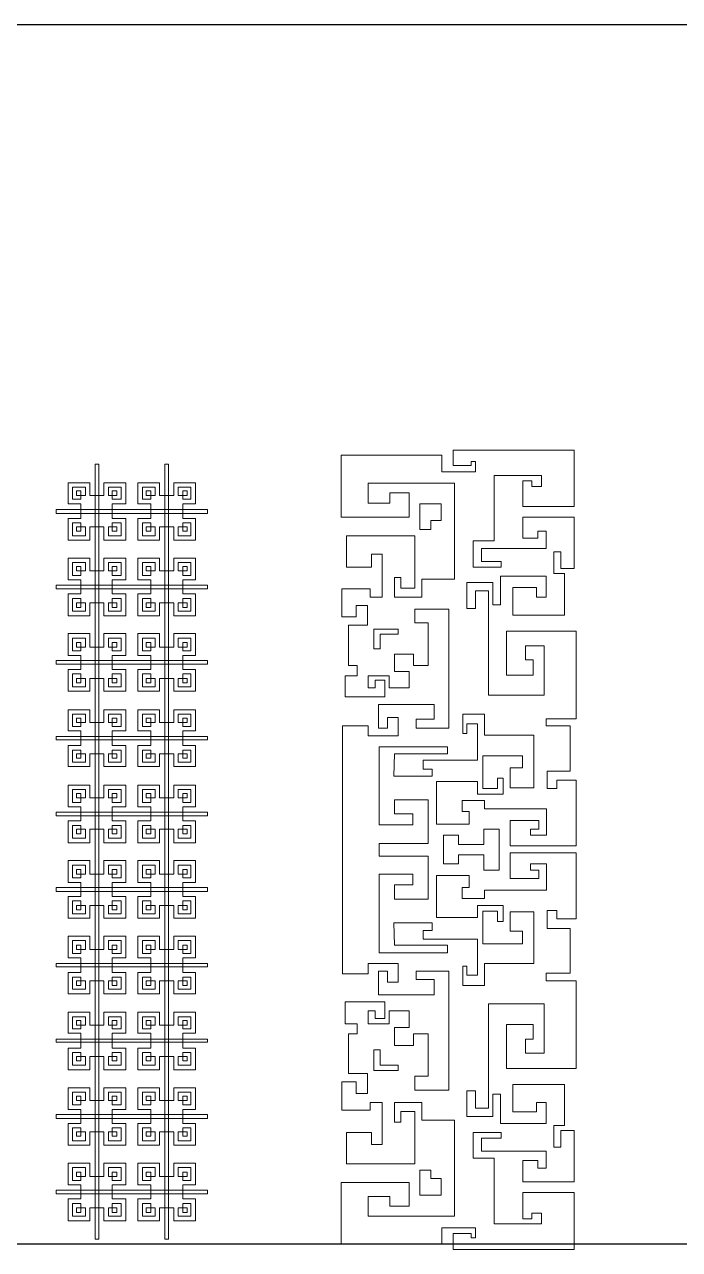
# Model space of a CAD drawing. Extents: x -66030 to 95157, y -13132 to 45879.
# Drawn here: x 82582 to 86581, y 31834 to 39315 of the extents above; entities that cross this region are included whole.
import ezdxf

# ---------------------------------------------------------------- set-up
doc = ezdxf.new("R2010")
doc.units = 0
doc.header["$LTSCALE"] = 100
doc.header["$MEASUREMENT"] = 0
doc.layers.get('0').update_dxf_attribs({"linetype": 'CONTINUOUS'})
doc.layers.add('3', color=11, linetype='CONTINUOUS')

msp = doc.modelspace()

# ---------------------------------------------------------------- linework, layer by layer
at = {"lineweight": 0}
for points in [[(85129.3, 31868.9), (84516.1, 31868.9), (84516.1, 32243.9), (84930.1, 32243.9), (84930.1, 32099.4), (84812.9, 32099.4), (84812.9, 32158), (84680.1, 32158), (84680.1, 32036.9), (85207.4, 32036.9), (85207.4, 32622.8), (85008.2, 32622.8), (85008.2, 32732.1), (84840.3, 32732.1), (84840.3, 32611.1), (84879.3, 32611.1), (84879.3, 32677.5), (84965.3, 32677.5), (84965.3, 32357.2), (84547.3, 32357.2), (84547.3, 32548.6), (84699.6, 32548.6), (84699.6, 32474.4), (84766, 32474.4), (84766, 32732.1), (84691.8, 32732.1), (84691.8, 32685.3), (84520, 32685.3), (84520, 32857.1), (84605.9, 32857.1), (84605.9, 32786.8), (84676.2, 32786.8), (84676.2, 32907.9), (84559, 32907.9), (84559, 33150.1), (84613.7, 33150.1), (84613.7, 33212.6), (84539.5, 33212.6), (84539.5, 33345.4), (84781.7, 33345.4), (84781.7, 33243.8), (84723.1, 33243.8), (84723.1, 33290.7), (84680.1, 33290.7), (84680.1, 33212.6), (84809, 33212.6), (84809, 33290.7), (84930.1, 33290.7), (84930.1, 33189.1), (84840.3, 33189.1), (84840.3, 33079.8), (84957.4, 33079.8), (84957.4, 33150.1), (85047.3, 33150.1), (85047.3, 32892.3), (84965.3, 32892.3), (84965.3, 32806.4), (85172.3, 32806.4), (85172.3, 33532.9), (84973.1, 33532.9), (84973.1, 33482.1), (85082.4, 33482.1), (85082.4, 33388.4), (84742.6, 33388.4), (84742.6, 33532.9), (84797.3, 33532.9), (84797.3, 33466.5), (84863.7, 33466.5), (84863.7, 33579.7), (84680.1, 33579.7), (84680.1, 33517.2), (84523.9, 33517.2), (84523.9, 34255.5), (84523.9, 34282.8), (84523.9, 35032.8), (84680.1, 35032.8), (84680.1, 34970.3), (84863.7, 34970.3), (84863.7, 35083.5), (84797.3, 35083.5), (84797.3, 35017.1), (84742.6, 35017.1), (84742.6, 35161.7), (85082.4, 35161.7), (85082.4, 35071.8), (84973.1, 35071.8), (84973.1, 35017.1), (85172.3, 35017.1), (85172.3, 35743.6), (84965.3, 35743.6), (84965.3, 35661.6), (85047.3, 35661.6), (85047.3, 35399.9), (84957.4, 35399.9), (84957.4, 35470.2), (84840.3, 35470.2), (84840.3, 35364.8), (84930.1, 35364.8), (84930.1, 35263.2), (84809, 35263.2), (84809, 35337.4), (84680.1, 35337.4), (84680.1, 35263.2), (84723.1, 35263.2), (84723.1, 35310.1), (84781.7, 35310.1), (84781.7, 35208.5), (84539.5, 35208.5), (84539.5, 35337.4), (84613.7, 35337.4), (84613.7, 35399.9), (84559, 35399.9), (84559, 35646), (84676.2, 35646), (84676.2, 35767.1), (84605.9, 35767.1), (84605.9, 35696.8), (84520, 35696.8), (84520, 35868.6), (84691.8, 35868.6), (84691.8, 35817.9), (84766, 35817.9), (84766, 36079.6), (84699.6, 36079.6), (84699.6, 36001.4), (84547.3, 36001.4), (84547.3, 36192.8), (84965.3, 36192.8), (84965.3, 35872.5), (84879.3, 35872.5), (84879.3, 35938.9), (84840.3, 35938.9), (84840.3, 35817.9), (85008.2, 35817.9), (85008.2, 35927.2), (85207.4, 35927.2), (85207.4, 36513.1), (84680.1, 36513.1), (84680.1, 36392), (84812.9, 36392), (84812.9, 36454.5), (84930.1, 36454.5), (84930.1, 36306.1), (84516.1, 36306.1), (84516.1, 36685), (85129.3, 36685), (85129.3, 36583.4), (85336.3, 36583.4), (85336.3, 36645.9), (85309, 36645.9), (85309, 36622.5), (85199.6, 36622.5), (85199.6, 36716.2), (85937.8, 36716.2), (85937.8, 36372.5), (85625.4, 36372.5), (85625.4, 36528.7), (85680, 36528.7), (85680, 36493.6), (85738.6, 36493.6), (85738.6, 36560), (85449.6, 36560), (85449.6, 36161.6), (85320.7, 36161.6), (85320.7, 36001.4), (85492.6, 36001.4), (85492.6, 36036.6), (85371.5, 36036.6), (85371.5, 36114.7), (85766, 36114.7), (85766, 36220.2), (85715.2, 36220.2), (85715.2, 36177.2), (85625.4, 36177.2), (85625.4, 36306.1), (85937.8, 36306.1), (85937.8, 35993.6), (85855.8, 35993.6), (85855.8, 36095.2), (85812.8, 36095.2), (85812.8, 35962.4), (85879.2, 35962.4), (85879.2, 35708.5), (85562.9, 35708.5), (85562.9, 35876.5), (85707.4, 35876.5), (85707.4, 35817.9), (85766, 35817.9), (85766, 35946.8), (85488.7, 35946.8), (85488.7, 35771), (85441.8, 35771), (85441.8, 35907.7), (85281.6, 35907.7), (85281.6, 35747.6), (85336.3, 35747.6), (85336.3, 35856.9), (85414.4, 35856.9), (85414.4, 35220.2), (85754.3, 35220.2), (85754.3, 35521), (85641, 35521), (85641, 35435.1), (85687.9, 35435.1), (85687.9, 35341.3), (85523.8, 35341.3), (85523.8, 35610.8), (85949.6, 35610.8), (85949.6, 35075.7), (85766, 35075.7), (85766, 35032.8), (85914.4, 35032.8), (85914.4, 34755.4), (85773.8, 34755.4), (85773.8, 34650), (85832.4, 34650), (85832.4, 34700.8), (85949.6, 34700.8), (85949.6, 34298.4), (85547.2, 34298.4), (85547.2, 34454.7), (85723, 34454.7), (85723, 34400), (85672.2, 34400), (85672.2, 34364.8), (85769.9, 34364.8), (85769.9, 34525), (85391, 34525), (85391, 34575.8), (85254.3, 34575.8), (85254.3, 34509.4), (85297.3, 34509.4), (85297.3, 34431.2), (85098.1, 34431.2), (85098.1, 34692.9), (85348, 34692.9), (85348, 34614.8), (85504.3, 34614.8), (85504.3, 34712.5), (85469.1, 34712.5), (85469.1, 34650), (85379.3, 34650), (85379.3, 34849.2), (85621.5, 34849.2), (85621.5, 34775), (85547.2, 34775), (85547.2, 34653.9), (85691.8, 34653.9), (85691.8, 34974.2), (85391, 34974.2), (85391, 35103.1), (85258.2, 35103.1), (85258.2, 34985.9), (85281.6, 34985.9), (85281.6, 35044.5), (85348, 35044.5), (85348, 34821.8), (85016, 34821.8), (85016, 34767.2), (85070.7, 34767.2), (85070.7, 34724.2), (84836.4, 34724.2), (84840.3, 34860.9), (85164.5, 34860.9), (85164.5, 34903.9), (84746.5, 34903.9), (84746.5, 34427.3), (84953.5, 34427.3), (84953.5, 34493.7), (84840.3, 34493.7), (84840.3, 34579.7), (85047.3, 34579.7), (85047.3, 34314.1), (84746.5, 34314.1), (84746.5, 34282.8), (84746.5, 34255.5), (84746.5, 34235.9), (85047.3, 34235.9), (85047.3, 33974.2), (84840.3, 33974.2), (84840.3, 34060.2), (84953.5, 34060.2), (84953.5, 34126.6), (84746.5, 34126.6), (84746.5, 33646.1), (85164.5, 33646.1), (85164.5, 33693), (84840.3, 33693), (84836.4, 33829.7), (85070.7, 33829.7), (85070.7, 33782.9), (85016, 33782.9), (85016, 33728.2), (85348, 33728.2), (85348, 33509.4), (85281.6, 33509.4), (85281.6, 33564.1), (85258.2, 33564.1), (85258.2, 33446.9), (85391, 33446.9), (85391, 33579.7), (85691.8, 33579.7), (85691.8, 33896.1), (85547.2, 33896.1), (85547.2, 33778.9), (85621.5, 33778.9), (85621.5, 33700.8), (85379.3, 33700.8), (85379.3, 33900), (85469.1, 33900), (85469.1, 33837.5), (85504.3, 33837.5), (85504.3, 33935.2), (85348, 33935.2), (85348, 33861), (85098.1, 33861), (85098.1, 34118.8), (85297.3, 34118.8), (85297.3, 34044.6), (85254.3, 34044.6), (85254.3, 33978.2), (85391, 33978.2), (85391, 34028.9), (85769.9, 34028.9), (85769.9, 34189.1), (85672.2, 34189.1), (85672.2, 34150), (85723, 34150), (85723, 34099.2), (85547.2, 34099.2), (85547.2, 34255.5), (85949.6, 34255.5), (85949.6, 33853.2), (85832.4, 33853.2), (85832.4, 33903.9), (85773.8, 33903.9), (85773.8, 33794.6), (85914.4, 33794.6), (85914.4, 33521.2), (85766, 33521.2), (85766, 33474.3), (85949.6, 33474.3), (85949.6, 32939.2), (85523.8, 32939.2), (85523.8, 33208.7), (85687.9, 33208.7), (85687.9, 33118.8), (85641, 33118.8), (85641, 33032.9), (85754.3, 33032.9), (85754.3, 33333.7), (85414.4, 33333.7), (85414.4, 32697), (85336.3, 32697), (85336.3, 32802.5), (85281.6, 32802.5), (85281.6, 32646.2), (85441.8, 32646.2), (85441.8, 32782.9), (85488.7, 32782.9), (85488.7, 32603.3), (85766, 32603.3), (85766, 32732.1), (85707.4, 32732.1), (85707.4, 32673.6), (85562.9, 32673.6), (85562.9, 32841.5), (85879.2, 32841.5), (85879.2, 32591.5), (85812.8, 32591.5), (85812.8, 32458.7), (85855.8, 32458.7), (85855.8, 32560.3), (85937.8, 32560.3), (85937.8, 32247.8), (85625.4, 32247.8), (85625.4, 32376.7), (85715.2, 32376.7), (85715.2, 32329.8), (85766, 32329.8), (85766, 32435.3), (85371.5, 32435.3), (85371.5, 32513.4), (85492.6, 32513.4), (85492.6, 32548.6), (85320.7, 32548.6), (85320.7, 32392.3), (85449.6, 32392.3), (85449.6, 31990), (85738.6, 31990), (85738.6, 32056.4), (85680, 32056.4), (85680, 32021.3), (85625.4, 32021.3), (85625.4, 32181.4), (85937.8, 32181.4), (85937.8, 31833.8), (85199.6, 31833.8), (85199.6, 31931.4), (85309, 31931.4), (85309, 31904.1), (85336.3, 31904.1), (85336.3, 31966.6), (85129.3, 31966.6), (85129.3, 31868.9)], [(85129.3, 31868.9), (84516.1, 31868.9), (84516.1, 32243.9), (84930.1, 32243.9), (84930.1, 32099.4), (84812.9, 32099.4), (84812.9, 32158), (84680.1, 32158), (84680.1, 32036.9), (85207.4, 32036.9), (85207.4, 32622.8), (85008.2, 32622.8), (85008.2, 32732.1), (84840.3, 32732.1), (84840.3, 32611.1), (84879.3, 32611.1), (84879.3, 32677.5), (84965.3, 32677.5), (84965.3, 32357.2), (84547.3, 32357.2), (84547.3, 32548.6), (84699.6, 32548.6), (84699.6, 32474.4), (84766, 32474.4), (84766, 32732.1), (84691.8, 32732.1), (84691.8, 32685.3), (84520, 32685.3), (84520, 32857.1), (84605.9, 32857.1), (84605.9, 32786.8), (84676.2, 32786.8), (84676.2, 32907.9), (84559, 32907.9), (84559, 33150.1), (84613.7, 33150.1), (84613.7, 33212.6), (84539.5, 33212.6), (84539.5, 33345.4), (84781.7, 33345.4), (84781.7, 33243.8), (84723.1, 33243.8), (84723.1, 33290.7), (84680.1, 33290.7), (84680.1, 33212.6), (84809, 33212.6), (84809, 33290.7), (84930.1, 33290.7), (84930.1, 33189.1), (84840.3, 33189.1), (84840.3, 33079.8), (84957.4, 33079.8), (84957.4, 33150.1), (85047.3, 33150.1), (85047.3, 32892.3), (84965.3, 32892.3), (84965.3, 32806.4), (85172.3, 32806.4), (85172.3, 33532.9), (84973.1, 33532.9), (84973.1, 33482.1), (85082.4, 33482.1), (85082.4, 33388.4), (84742.6, 33388.4), (84742.6, 33532.9), (84797.3, 33532.9), (84797.3, 33466.5), (84863.7, 33466.5), (84863.7, 33579.7), (84680.1, 33579.7), (84680.1, 33517.2), (84523.9, 33517.2), (84523.9, 34255.5), (84523.9, 34282.8), (84523.9, 35032.8), (84680.1, 35032.8), (84680.1, 34970.3), (84863.7, 34970.3), (84863.7, 35083.5), (84797.3, 35083.5), (84797.3, 35017.1), (84742.6, 35017.1), (84742.6, 35161.7), (85082.4, 35161.7), (85082.4, 35071.8), (84973.1, 35071.8), (84973.1, 35017.1), (85172.3, 35017.1), (85172.3, 35743.6), (84965.3, 35743.6), (84965.3, 35661.6), (85047.3, 35661.6), (85047.3, 35399.9), (84957.4, 35399.9), (84957.4, 35470.2), (84840.3, 35470.2), (84840.3, 35364.8), (84930.1, 35364.8), (84930.1, 35263.2), (84809, 35263.2), (84809, 35337.4), (84680.1, 35337.4), (84680.1, 35263.2), (84723.1, 35263.2), (84723.1, 35310.1), (84781.7, 35310.1), (84781.7, 35208.5), (84539.5, 35208.5), (84539.5, 35337.4), (84613.7, 35337.4), (84613.7, 35399.9), (84559, 35399.9), (84559, 35646), (84676.2, 35646), (84676.2, 35767.1), (84605.9, 35767.1), (84605.9, 35696.8), (84520, 35696.8), (84520, 35868.6), (84691.8, 35868.6), (84691.8, 35817.9), (84766, 35817.9), (84766, 36079.6), (84699.6, 36079.6), (84699.6, 36001.4), (84547.3, 36001.4), (84547.3, 36192.8), (84965.3, 36192.8), (84965.3, 35872.5), (84879.3, 35872.5), (84879.3, 35938.9), (84840.3, 35938.9), (84840.3, 35817.9), (85008.2, 35817.9), (85008.2, 35927.2), (85207.4, 35927.2), (85207.4, 36513.1), (84680.1, 36513.1), (84680.1, 36392), (84812.9, 36392), (84812.9, 36454.5), (84930.1, 36454.5), (84930.1, 36306.1), (84516.1, 36306.1), (84516.1, 36685), (85129.3, 36685), (85129.3, 36583.4), (85336.3, 36583.4), (85336.3, 36645.9), (85309, 36645.9), (85309, 36622.5), (85199.6, 36622.5), (85199.6, 36716.2), (85937.8, 36716.2), (85937.8, 36372.5), (85625.4, 36372.5), (85625.4, 36528.7), (85680, 36528.7), (85680, 36493.6), (85738.6, 36493.6), (85738.6, 36560), (85449.6, 36560), (85449.6, 36161.6), (85320.7, 36161.6), (85320.7, 36001.4), (85492.6, 36001.4), (85492.6, 36036.6), (85371.5, 36036.6), (85371.5, 36114.7), (85766, 36114.7), (85766, 36220.2), (85715.2, 36220.2), (85715.2, 36177.2), (85625.4, 36177.2), (85625.4, 36306.1), (85937.8, 36306.1), (85937.8, 35993.6), (85855.8, 35993.6), (85855.8, 36095.2), (85812.8, 36095.2), (85812.8, 35962.4), (85879.2, 35962.4), (85879.2, 35708.5), (85562.9, 35708.5), (85562.9, 35876.5), (85707.4, 35876.5), (85707.4, 35817.9), (85766, 35817.9), (85766, 35946.8), (85488.7, 35946.8), (85488.7, 35771), (85441.8, 35771), (85441.8, 35907.7), (85281.6, 35907.7), (85281.6, 35747.6), (85336.3, 35747.6), (85336.3, 35856.9), (85414.4, 35856.9), (85414.4, 35220.2), (85754.3, 35220.2), (85754.3, 35521), (85641, 35521), (85641, 35435.1), (85687.9, 35435.1), (85687.9, 35341.3), (85523.8, 35341.3), (85523.8, 35610.8), (85949.6, 35610.8), (85949.6, 35075.7), (85766, 35075.7), (85766, 35032.8), (85914.4, 35032.8), (85914.4, 34755.4), (85773.8, 34755.4), (85773.8, 34650), (85832.4, 34650), (85832.4, 34700.8), (85949.6, 34700.8), (85949.6, 34298.4), (85547.2, 34298.4), (85547.2, 34454.7), (85723, 34454.7), (85723, 34400), (85672.2, 34400), (85672.2, 34364.8), (85769.9, 34364.8), (85769.9, 34525), (85391, 34525), (85391, 34575.8), (85254.3, 34575.8), (85254.3, 34509.4), (85297.3, 34509.4), (85297.3, 34431.2), (85098.1, 34431.2), (85098.1, 34692.9), (85348, 34692.9), (85348, 34614.8), (85504.3, 34614.8), (85504.3, 34712.5), (85469.1, 34712.5), (85469.1, 34650), (85379.3, 34650), (85379.3, 34849.2), (85621.5, 34849.2), (85621.5, 34775), (85547.2, 34775), (85547.2, 34653.9), (85691.8, 34653.9), (85691.8, 34974.2), (85391, 34974.2), (85391, 35103.1), (85258.2, 35103.1), (85258.2, 34985.9), (85281.6, 34985.9), (85281.6, 35044.5), (85348, 35044.5), (85348, 34821.8), (85016, 34821.8), (85016, 34767.2), (85070.7, 34767.2), (85070.7, 34724.2), (84836.4, 34724.2), (84840.3, 34860.9), (85164.5, 34860.9), (85164.5, 34903.9), (84746.5, 34903.9), (84746.5, 34427.3), (84953.5, 34427.3), (84953.5, 34493.7), (84840.3, 34493.7), (84840.3, 34579.7), (85047.3, 34579.7), (85047.3, 34314.1), (84746.5, 34314.1), (84746.5, 34282.8), (84746.5, 34255.5), (84746.5, 34235.9), (85047.3, 34235.9), (85047.3, 33974.2), (84840.3, 33974.2), (84840.3, 34060.2), (84953.5, 34060.2), (84953.5, 34126.6), (84746.5, 34126.6), (84746.5, 33646.1), (85164.5, 33646.1), (85164.5, 33693), (84840.3, 33693), (84836.4, 33829.7), (85070.7, 33829.7), (85070.7, 33782.9), (85016, 33782.9), (85016, 33728.2), (85348, 33728.2), (85348, 33509.4), (85281.6, 33509.4), (85281.6, 33564.1), (85258.2, 33564.1), (85258.2, 33446.9), (85391, 33446.9), (85391, 33579.7), (85691.8, 33579.7), (85691.8, 33896.1), (85547.2, 33896.1), (85547.2, 33778.9), (85621.5, 33778.9), (85621.5, 33700.8), (85379.3, 33700.8), (85379.3, 33900), (85469.1, 33900), (85469.1, 33837.5), (85504.3, 33837.5), (85504.3, 33935.2), (85348, 33935.2), (85348, 33861), (85098.1, 33861), (85098.1, 34118.8), (85297.3, 34118.8), (85297.3, 34044.6), (85254.3, 34044.6), (85254.3, 33978.2), (85391, 33978.2), (85391, 34028.9), (85769.9, 34028.9), (85769.9, 34189.1), (85672.2, 34189.1), (85672.2, 34150), (85723, 34150), (85723, 34099.2), (85547.2, 34099.2), (85547.2, 34255.5), (85949.6, 34255.5), (85949.6, 33853.2), (85832.4, 33853.2), (85832.4, 33903.9), (85773.8, 33903.9), (85773.8, 33794.6), (85914.4, 33794.6), (85914.4, 33521.2), (85766, 33521.2), (85766, 33474.3), (85949.6, 33474.3), (85949.6, 32939.2), (85523.8, 32939.2), (85523.8, 33208.7), (85687.9, 33208.7), (85687.9, 33118.8), (85641, 33118.8), (85641, 33032.9), (85754.3, 33032.9), (85754.3, 33333.7), (85414.4, 33333.7), (85414.4, 32697), (85336.3, 32697), (85336.3, 32802.5), (85281.6, 32802.5), (85281.6, 32646.2), (85441.8, 32646.2), (85441.8, 32782.9), (85488.7, 32782.9), (85488.7, 32603.3), (85766, 32603.3), (85766, 32732.1), (85707.4, 32732.1), (85707.4, 32673.6), (85562.9, 32673.6), (85562.9, 32841.5), (85879.2, 32841.5), (85879.2, 32591.5), (85812.8, 32591.5), (85812.8, 32458.7), (85855.8, 32458.7), (85855.8, 32560.3), (85937.8, 32560.3), (85937.8, 32247.8), (85625.4, 32247.8), (85625.4, 32376.7), (85715.2, 32376.7), (85715.2, 32329.8), (85766, 32329.8), (85766, 32435.3), (85371.5, 32435.3), (85371.5, 32513.4), (85492.6, 32513.4), (85492.6, 32548.6), (85320.7, 32548.6), (85320.7, 32392.3), (85449.6, 32392.3), (85449.6, 31990), (85738.6, 31990), (85738.6, 32056.4), (85680, 32056.4), (85680, 32021.3), (85625.4, 32021.3), (85625.4, 32181.4), (85937.8, 32181.4), (85937.8, 31833.8), (85199.6, 31833.8), (85199.6, 31931.4), (85309, 31931.4), (85309, 31904.1), (85336.3, 31904.1), (85336.3, 31966.6), (85129.3, 31966.6), (85129.3, 31868.9)], [(83035.7, 36630.3), (83035.7, 31896.3), (83012.3, 31896.3), (83012.3, 36630.3), (83035.7, 36630.3)], [(83461.5, 36630.3), (83461.5, 31896.3), (83438, 31896.3), (83438, 36630.3), (83461.5, 36630.3)], [(83067, 36438.9), (83067, 36517), (83199.8, 36517), (83199.8, 36388.1), (83117.7, 36388.1), (83117.7, 36298.3), (83199.8, 36298.3), (83199.8, 36165.5), (83067, 36165.5), (83067, 36247.5), (82981, 36247.5), (82981, 36165.5), (82848.2, 36165.5), (82848.2, 36298.3), (82926.3, 36298.3), (82926.3, 36388.1), (82848.2, 36388.1), (82848.2, 36517), (82981, 36517), (82981, 36438.9), (83067, 36438.9)], [(83352.1, 36388.1), (83274, 36388.1), (83274, 36517), (83406.8, 36517), (83406.8, 36438.9), (83492.7, 36438.9), (83492.7, 36517), (83625.5, 36517), (83625.5, 36388.1), (83547.4, 36388.1), (83547.4, 36298.3), (83625.5, 36298.3), (83625.5, 36165.5), (83492.7, 36165.5), (83492.7, 36247.5), (83406.8, 36247.5), (83406.8, 36165.5), (83274, 36165.5), (83274, 36298.3), (83352.1, 36298.3), (83352.1, 36388.1)], [(82926.3, 36415.5), (82926.3, 36438.9), (82899, 36438.9), (82899, 36466.3), (82926.3, 36466.3), (82926.3, 36438.9), (82953.7, 36438.9), (82953.7, 36489.7), (82875.6, 36489.7), (82875.6, 36415.5), (82926.3, 36415.5)], [(83094.3, 36438.9), (83117.7, 36438.9), (83117.7, 36466.3), (83145.1, 36466.3), (83145.1, 36438.9), (83117.7, 36438.9), (83117.7, 36415.5), (83172.4, 36415.5), (83172.4, 36489.7), (83094.3, 36489.7), (83094.3, 36438.9)], [(83352.1, 36415.5), (83352.1, 36438.9), (83324.7, 36438.9), (83324.7, 36466.3), (83352.1, 36466.3), (83352.1, 36438.9), (83379.4, 36438.9), (83379.4, 36489.7), (83301.3, 36489.7), (83301.3, 36415.5), (83352.1, 36415.5)], [(83520, 36438.9), (83547.4, 36438.9), (83547.4, 36466.3), (83574.7, 36466.3), (83574.7, 36438.9), (83547.4, 36438.9), (83547.4, 36415.5), (83598.2, 36415.5), (83598.2, 36489.7), (83520, 36489.7), (83520, 36438.9)], [(84996.5, 36388.1), (85125.4, 36388.1), (85125.4, 36286.6), (85062.9, 36286.6), (85062.9, 36231.9), (84996.5, 36231.9), (84996.5, 36388.1)], [(84996.5, 36388.1), (85125.4, 36388.1), (85125.4, 36286.6), (85062.9, 36286.6), (85062.9, 36231.9), (84996.5, 36231.9), (84996.5, 36388.1)], [(83699.7, 36329.5), (82774, 36329.5), (82774, 36353), (83699.7, 36353), (83699.7, 36329.5)], [(82953.7, 36247.5), (82926.3, 36247.5), (82926.3, 36220.2), (82899, 36220.2), (82899, 36247.5), (82926.3, 36247.5), (82926.3, 36271), (82875.6, 36271), (82875.6, 36192.8), (82953.7, 36192.8), (82953.7, 36247.5)], [(83117.7, 36271), (83117.7, 36247.5), (83145.1, 36247.5), (83145.1, 36220.2), (83117.7, 36220.2), (83117.7, 36247.5), (83094.3, 36247.5), (83094.3, 36192.8), (83172.4, 36192.8), (83172.4, 36271), (83117.7, 36271)], [(83379.4, 36247.5), (83352.1, 36247.5), (83352.1, 36220.2), (83324.7, 36220.2), (83324.7, 36247.5), (83352.1, 36247.5), (83352.1, 36271), (83301.3, 36271), (83301.3, 36192.8), (83379.4, 36192.8), (83379.4, 36247.5)], [(83547.4, 36271), (83547.4, 36247.5), (83574.7, 36247.5), (83574.7, 36220.2), (83547.4, 36220.2), (83547.4, 36247.5), (83520, 36247.5), (83520, 36192.8), (83598.2, 36192.8), (83598.2, 36271), (83547.4, 36271)], [(83067, 35978), (83067, 36056.1), (83199.8, 36056.1), (83199.8, 35923.3), (83117.7, 35923.3), (83117.7, 35837.4), (83199.8, 35837.4), (83199.8, 35704.6), (83067, 35704.6), (83067, 35782.7), (82981, 35782.7), (82981, 35704.6), (82848.2, 35704.6), (82848.2, 35837.4), (82926.3, 35837.4), (82926.3, 35923.3), (82848.2, 35923.3), (82848.2, 36056.1), (82981, 36056.1), (82981, 35978), (83067, 35978)], [(82926.3, 35950.7), (82926.3, 35978), (82899, 35978), (82899, 36005.3), (82926.3, 36005.3), (82926.3, 35978), (82953.7, 35978), (82953.7, 36028.8), (82875.6, 36028.8), (82875.6, 35950.7), (82926.3, 35950.7)], [(83094.3, 35978), (83117.7, 35978), (83117.7, 36005.3), (83145.1, 36005.3), (83145.1, 35978), (83117.7, 35978), (83117.7, 35950.7), (83172.4, 35950.7), (83172.4, 36028.8), (83094.3, 36028.8), (83094.3, 35978)], [(83352.1, 35923.3), (83274, 35923.3), (83274, 36056.1), (83406.8, 36056.1), (83406.8, 35978), (83492.7, 35978), (83492.7, 36056.1), (83625.5, 36056.1), (83625.5, 35923.3), (83547.4, 35923.3), (83547.4, 35837.4), (83625.5, 35837.4), (83625.5, 35704.6), (83492.7, 35704.6), (83492.7, 35782.7), (83406.8, 35782.7), (83406.8, 35704.6), (83274, 35704.6), (83274, 35837.4), (83352.1, 35837.4), (83352.1, 35923.3)], [(83352.1, 35950.7), (83352.1, 35978), (83324.7, 35978), (83324.7, 36005.3), (83352.1, 36005.3), (83352.1, 35978), (83379.4, 35978), (83379.4, 36028.8), (83301.3, 36028.8), (83301.3, 35950.7), (83352.1, 35950.7)], [(83520, 35978), (83547.4, 35978), (83547.4, 36005.3), (83574.7, 36005.3), (83574.7, 35978), (83547.4, 35978), (83547.4, 35950.7), (83598.2, 35950.7), (83598.2, 36028.8), (83520, 36028.8), (83520, 35978)], [(83699.7, 35868.6), (82774, 35868.6), (82774, 35892.1), (83699.7, 35892.1), (83699.7, 35868.6)], [(82953.7, 35782.7), (82926.3, 35782.7), (82926.3, 35755.4), (82899, 35755.4), (82899, 35782.7), (82926.3, 35782.7), (82926.3, 35810.1), (82875.6, 35810.1), (82875.6, 35731.9), (82953.7, 35731.9), (82953.7, 35782.7)], [(83117.7, 35810.1), (83117.7, 35782.7), (83145.1, 35782.7), (83145.1, 35755.4), (83117.7, 35755.4), (83117.7, 35782.7), (83094.3, 35782.7), (83094.3, 35731.9), (83172.4, 35731.9), (83172.4, 35810.1), (83117.7, 35810.1)], [(83379.4, 35782.7), (83352.1, 35782.7), (83352.1, 35755.4), (83324.7, 35755.4), (83324.7, 35782.7), (83352.1, 35782.7), (83352.1, 35810.1), (83301.3, 35810.1), (83301.3, 35731.9), (83379.4, 35731.9), (83379.4, 35782.7)], [(83547.4, 35810.1), (83547.4, 35782.7), (83574.7, 35782.7), (83574.7, 35755.4), (83547.4, 35755.4), (83547.4, 35782.7), (83520, 35782.7), (83520, 35731.9), (83598.2, 35731.9), (83598.2, 35810.1), (83547.4, 35810.1)], [(84715.3, 35622.6), (84863.7, 35622.6), (84863.7, 35591.3), (84754.3, 35591.3), (84754.3, 35501.5), (84715.3, 35501.5), (84715.3, 35622.6)], [(84715.3, 35622.6), (84863.7, 35622.6), (84863.7, 35591.3), (84754.3, 35591.3), (84754.3, 35501.5), (84715.3, 35501.5), (84715.3, 35622.6)], [(83067, 35513.2), (83067, 35595.2), (83199.8, 35595.2), (83199.8, 35462.4), (83117.7, 35462.4), (83117.7, 35376.5), (83199.8, 35376.5), (83199.8, 35243.7), (83067, 35243.7), (83067, 35321.8), (82981, 35321.8), (82981, 35243.7), (82848.2, 35243.7), (82848.2, 35376.5), (82926.3, 35376.5), (82926.3, 35462.4), (82848.2, 35462.4), (82848.2, 35595.2), (82981, 35595.2), (82981, 35513.2), (83067, 35513.2)], [(82926.3, 35489.8), (82926.3, 35513.2), (82899, 35513.2), (82899, 35540.5), (82926.3, 35540.5), (82926.3, 35513.2), (82953.7, 35513.2), (82953.7, 35567.9), (82875.6, 35567.9), (82875.6, 35489.8), (82926.3, 35489.8)], [(83094.3, 35513.2), (83117.7, 35513.2), (83117.7, 35540.5), (83145.1, 35540.5), (83145.1, 35513.2), (83117.7, 35513.2), (83117.7, 35489.8), (83172.4, 35489.8), (83172.4, 35567.9), (83094.3, 35567.9), (83094.3, 35513.2)], [(83352.1, 35462.4), (83274, 35462.4), (83274, 35595.2), (83406.8, 35595.2), (83406.8, 35513.2), (83492.7, 35513.2), (83492.7, 35595.2), (83625.5, 35595.2), (83625.5, 35462.4), (83547.4, 35462.4), (83547.4, 35376.5), (83625.5, 35376.5), (83625.5, 35243.7), (83492.7, 35243.7), (83492.7, 35321.8), (83406.8, 35321.8), (83406.8, 35243.7), (83274, 35243.7), (83274, 35376.5), (83352.1, 35376.5), (83352.1, 35462.4)], [(83352.1, 35489.8), (83352.1, 35513.2), (83324.7, 35513.2), (83324.7, 35540.5), (83352.1, 35540.5), (83352.1, 35513.2), (83379.4, 35513.2), (83379.4, 35567.9), (83301.3, 35567.9), (83301.3, 35489.8), (83352.1, 35489.8)], [(83520, 35513.2), (83547.4, 35513.2), (83547.4, 35540.5), (83574.7, 35540.5), (83574.7, 35513.2), (83547.4, 35513.2), (83547.4, 35489.8), (83598.2, 35489.8), (83598.2, 35567.9), (83520, 35567.9), (83520, 35513.2)], [(83699.7, 35407.7), (82774, 35407.7), (82774, 35431.2), (83699.7, 35431.2), (83699.7, 35407.7)], [(82953.7, 35321.8), (82926.3, 35321.8), (82926.3, 35294.5), (82899, 35294.5), (82899, 35321.8), (82926.3, 35321.8), (82926.3, 35349.1), (82875.6, 35349.1), (82875.6, 35271), (82953.7, 35271), (82953.7, 35321.8)], [(83117.7, 35349.1), (83117.7, 35321.8), (83145.1, 35321.8), (83145.1, 35294.5), (83117.7, 35294.5), (83117.7, 35321.8), (83094.3, 35321.8), (83094.3, 35271), (83172.4, 35271), (83172.4, 35349.1), (83117.7, 35349.1)], [(83379.4, 35321.8), (83352.1, 35321.8), (83352.1, 35294.5), (83324.7, 35294.5), (83324.7, 35321.8), (83352.1, 35321.8), (83352.1, 35349.1), (83301.3, 35349.1), (83301.3, 35271), (83379.4, 35271), (83379.4, 35321.8)], [(83547.4, 35349.1), (83547.4, 35321.8), (83574.7, 35321.8), (83574.7, 35294.5), (83547.4, 35294.5), (83547.4, 35321.8), (83520, 35321.8), (83520, 35271), (83598.2, 35271), (83598.2, 35349.1), (83547.4, 35349.1)], [(83067, 35052.3), (83067, 35130.4), (83199.8, 35130.4), (83199.8, 35001.5), (83117.7, 35001.5), (83117.7, 34911.7), (83199.8, 34911.7), (83199.8, 34782.8), (83067, 34782.8), (83067, 34860.9), (82981, 34860.9), (82981, 34782.8), (82848.2, 34782.8), (82848.2, 34911.7), (82926.3, 34911.7), (82926.3, 35001.5), (82848.2, 35001.5), (82848.2, 35130.4), (82981, 35130.4), (82981, 35052.3), (83067, 35052.3)], [(82926.3, 35028.9), (82926.3, 35052.3), (82899, 35052.3), (82899, 35079.6), (82926.3, 35079.6), (82926.3, 35052.3), (82953.7, 35052.3), (82953.7, 35103.1), (82875.6, 35103.1), (82875.6, 35028.9), (82926.3, 35028.9)], [(83094.3, 35052.3), (83117.7, 35052.3), (83117.7, 35079.6), (83145.1, 35079.6), (83145.1, 35052.3), (83117.7, 35052.3), (83117.7, 35028.9), (83172.4, 35028.9), (83172.4, 35103.1), (83094.3, 35103.1), (83094.3, 35052.3)], [(83352.1, 35001.5), (83274, 35001.5), (83274, 35130.4), (83406.8, 35130.4), (83406.8, 35052.3), (83492.7, 35052.3), (83492.7, 35130.4), (83625.5, 35130.4), (83625.5, 35001.5), (83547.4, 35001.5), (83547.4, 34911.7), (83625.5, 34911.7), (83625.5, 34782.8), (83492.7, 34782.8), (83492.7, 34860.9), (83406.8, 34860.9), (83406.8, 34782.8), (83274, 34782.8), (83274, 34911.7), (83352.1, 34911.7), (83352.1, 35001.5)], [(83352.1, 35028.9), (83352.1, 35052.3), (83324.7, 35052.3), (83324.7, 35079.6), (83352.1, 35079.6), (83352.1, 35052.3), (83379.4, 35052.3), (83379.4, 35103.1), (83301.3, 35103.1), (83301.3, 35028.9), (83352.1, 35028.9)], [(83520, 35052.3), (83547.4, 35052.3), (83547.4, 35079.6), (83574.7, 35079.6), (83574.7, 35052.3), (83547.4, 35052.3), (83547.4, 35028.9), (83598.2, 35028.9), (83598.2, 35103.1), (83520, 35103.1), (83520, 35052.3)], [(83699.7, 34946.8), (82774, 34946.8), (82774, 34966.4), (83699.7, 34966.4), (83699.7, 34946.8)], [(82953.7, 34860.9), (82926.3, 34860.9), (82926.3, 34833.6), (82899, 34833.6), (82899, 34860.9), (82926.3, 34860.9), (82926.3, 34884.3), (82875.6, 34884.3), (82875.6, 34810.1), (82953.7, 34810.1), (82953.7, 34860.9)], [(83117.7, 34884.3), (83117.7, 34860.9), (83145.1, 34860.9), (83145.1, 34833.6), (83117.7, 34833.6), (83117.7, 34860.9), (83094.3, 34860.9), (83094.3, 34810.1), (83172.4, 34810.1), (83172.4, 34884.3), (83117.7, 34884.3)], [(83379.4, 34860.9), (83352.1, 34860.9), (83352.1, 34833.6), (83324.7, 34833.6), (83324.7, 34860.9), (83352.1, 34860.9), (83352.1, 34884.3), (83301.3, 34884.3), (83301.3, 34810.1), (83379.4, 34810.1), (83379.4, 34860.9)], [(83547.4, 34884.3), (83547.4, 34860.9), (83574.7, 34860.9), (83574.7, 34833.6), (83547.4, 34833.6), (83547.4, 34860.9), (83520, 34860.9), (83520, 34810.1), (83598.2, 34810.1), (83598.2, 34884.3), (83547.4, 34884.3)], [(83067, 34591.4), (83067, 34669.5), (83199.8, 34669.5), (83199.8, 34536.7), (83117.7, 34536.7), (83117.7, 34450.8), (83199.8, 34450.8), (83199.8, 34318), (83067, 34318), (83067, 34400), (82981, 34400), (82981, 34318), (82848.2, 34318), (82848.2, 34450.8), (82926.3, 34450.8), (82926.3, 34536.7), (82848.2, 34536.7), (82848.2, 34669.5), (82981, 34669.5), (82981, 34591.4), (83067, 34591.4)], [(82926.3, 34564), (82926.3, 34591.4), (82899, 34591.4), (82899, 34618.7), (82926.3, 34618.7), (82926.3, 34591.4), (82953.7, 34591.4), (82953.7, 34642.2), (82875.6, 34642.2), (82875.6, 34564), (82926.3, 34564)], [(83094.3, 34591.4), (83117.7, 34591.4), (83117.7, 34618.7), (83145.1, 34618.7), (83145.1, 34591.4), (83117.7, 34591.4), (83117.7, 34564), (83172.4, 34564), (83172.4, 34642.2), (83094.3, 34642.2), (83094.3, 34591.4)], [(83352.1, 34536.7), (83274, 34536.7), (83274, 34669.5), (83406.8, 34669.5), (83406.8, 34591.4), (83492.7, 34591.4), (83492.7, 34669.5), (83625.5, 34669.5), (83625.5, 34536.7), (83547.4, 34536.7), (83547.4, 34450.8), (83625.5, 34450.8), (83625.5, 34318), (83492.7, 34318), (83492.7, 34400), (83406.8, 34400), (83406.8, 34318), (83274, 34318), (83274, 34450.8), (83352.1, 34450.8), (83352.1, 34536.7)], [(83352.1, 34564), (83352.1, 34591.4), (83324.7, 34591.4), (83324.7, 34618.7), (83352.1, 34618.7), (83352.1, 34591.4), (83379.4, 34591.4), (83379.4, 34642.2), (83301.3, 34642.2), (83301.3, 34564), (83352.1, 34564)], [(83520, 34591.4), (83547.4, 34591.4), (83547.4, 34618.7), (83574.7, 34618.7), (83574.7, 34591.4), (83547.4, 34591.4), (83547.4, 34564), (83598.2, 34564), (83598.2, 34642.2), (83520, 34642.2), (83520, 34591.4)], [(83699.7, 34482), (82774, 34482), (82774, 34505.5), (83699.7, 34505.5), (83699.7, 34482)], [(82953.7, 34400), (82926.3, 34400), (82926.3, 34372.7), (82899, 34372.7), (82899, 34400), (82926.3, 34400), (82926.3, 34423.4), (82875.6, 34423.4), (82875.6, 34345.3), (82953.7, 34345.3), (82953.7, 34400)], [(83117.7, 34423.4), (83117.7, 34400), (83145.1, 34400), (83145.1, 34372.7), (83117.7, 34372.7), (83117.7, 34400), (83094.3, 34400), (83094.3, 34345.3), (83172.4, 34345.3), (83172.4, 34423.4), (83117.7, 34423.4)], [(83379.4, 34400), (83352.1, 34400), (83352.1, 34372.7), (83324.7, 34372.7), (83324.7, 34400), (83352.1, 34400), (83352.1, 34423.4), (83301.3, 34423.4), (83301.3, 34345.3), (83379.4, 34345.3), (83379.4, 34400)], [(83547.4, 34423.4), (83547.4, 34400), (83574.7, 34400), (83574.7, 34372.7), (83547.4, 34372.7), (83547.4, 34400), (83520, 34400), (83520, 34345.3), (83598.2, 34345.3), (83598.2, 34423.4), (83547.4, 34423.4)], [(85141, 34364.8), (85230.9, 34364.8), (85230.9, 34306.3), (85387.1, 34306.3), (85387.1, 34400), (85480.8, 34400), (85480.8, 34150), (85387.1, 34150), (85387.1, 34243.8), (85230.9, 34243.8), (85230.9, 34189.1), (85141, 34189.1), (85141, 34364.8)], [(85141, 34364.8), (85230.9, 34364.8), (85230.9, 34306.3), (85387.1, 34306.3), (85387.1, 34400), (85480.8, 34400), (85480.8, 34150), (85387.1, 34150), (85387.1, 34243.8), (85230.9, 34243.8), (85230.9, 34189.1), (85141, 34189.1), (85141, 34364.8)], [(83067, 34126.6), (83067, 34208.6), (83199.8, 34208.6), (83199.8, 34075.8), (83117.7, 34075.8), (83117.7, 33989.9), (83199.8, 33989.9), (83199.8, 33857.1), (83067, 33857.1), (83067, 33935.2), (82981, 33935.2), (82981, 33857.1), (82848.2, 33857.1), (82848.2, 33989.9), (82926.3, 33989.9), (82926.3, 34075.8), (82848.2, 34075.8), (82848.2, 34208.6), (82981, 34208.6), (82981, 34126.6), (83067, 34126.6)], [(83352.1, 34075.8), (83274, 34075.8), (83274, 34208.6), (83406.8, 34208.6), (83406.8, 34126.6), (83492.7, 34126.6), (83492.7, 34208.6), (83625.5, 34208.6), (83625.5, 34075.8), (83547.4, 34075.8), (83547.4, 33989.9), (83625.5, 33989.9), (83625.5, 33857.1), (83492.7, 33857.1), (83492.7, 33935.2), (83406.8, 33935.2), (83406.8, 33857.1), (83274, 33857.1), (83274, 33989.9), (83352.1, 33989.9), (83352.1, 34075.8)], [(82926.3, 34103.1), (82926.3, 34126.6), (82899, 34126.6), (82899, 34153.9), (82926.3, 34153.9), (82926.3, 34126.6), (82953.7, 34126.6), (82953.7, 34181.3), (82875.6, 34181.3), (82875.6, 34103.1), (82926.3, 34103.1)], [(83094.3, 34126.6), (83117.7, 34126.6), (83117.7, 34153.9), (83145.1, 34153.9), (83145.1, 34126.6), (83117.7, 34126.6), (83117.7, 34103.1), (83172.4, 34103.1), (83172.4, 34181.3), (83094.3, 34181.3), (83094.3, 34126.6)], [(83352.1, 34103.1), (83352.1, 34126.6), (83324.7, 34126.6), (83324.7, 34153.9), (83352.1, 34153.9), (83352.1, 34126.6), (83379.4, 34126.6), (83379.4, 34181.3), (83301.3, 34181.3), (83301.3, 34103.1), (83352.1, 34103.1)], [(83520, 34126.6), (83547.4, 34126.6), (83547.4, 34153.9), (83574.7, 34153.9), (83574.7, 34126.6), (83547.4, 34126.6), (83547.4, 34103.1), (83598.2, 34103.1), (83598.2, 34181.3), (83520, 34181.3), (83520, 34126.6)], [(83699.7, 34021.1), (82774, 34021.1), (82774, 34044.6), (83699.7, 34044.6), (83699.7, 34021.1)], [(82953.7, 33935.2), (82926.3, 33935.2), (82926.3, 33907.8), (82899, 33907.8), (82899, 33935.2), (82926.3, 33935.2), (82926.3, 33962.5), (82875.6, 33962.5), (82875.6, 33884.4), (82953.7, 33884.4), (82953.7, 33935.2)], [(83117.7, 33962.5), (83117.7, 33935.2), (83145.1, 33935.2), (83145.1, 33907.8), (83117.7, 33907.8), (83117.7, 33935.2), (83094.3, 33935.2), (83094.3, 33884.4), (83172.4, 33884.4), (83172.4, 33962.5), (83117.7, 33962.5)], [(83379.4, 33935.2), (83352.1, 33935.2), (83352.1, 33907.8), (83324.7, 33907.8), (83324.7, 33935.2), (83352.1, 33935.2), (83352.1, 33962.5), (83301.3, 33962.5), (83301.3, 33884.4), (83379.4, 33884.4), (83379.4, 33935.2)], [(83547.4, 33962.5), (83547.4, 33935.2), (83574.7, 33935.2), (83574.7, 33907.8), (83547.4, 33907.8), (83547.4, 33935.2), (83520, 33935.2), (83520, 33884.4), (83598.2, 33884.4), (83598.2, 33962.5), (83547.4, 33962.5)], [(83067, 33665.7), (83067, 33747.7), (83199.8, 33747.7), (83199.8, 33614.9), (83117.7, 33614.9), (83117.7, 33525.1), (83199.8, 33525.1), (83199.8, 33396.2), (83067, 33396.2), (83067, 33474.3), (82981, 33474.3), (82981, 33396.2), (82848.2, 33396.2), (82848.2, 33525.1), (82926.3, 33525.1), (82926.3, 33614.9), (82848.2, 33614.9), (82848.2, 33747.7), (82981, 33747.7), (82981, 33665.7), (83067, 33665.7)], [(83352.1, 33614.9), (83274, 33614.9), (83274, 33747.7), (83406.8, 33747.7), (83406.8, 33665.7), (83492.7, 33665.7), (83492.7, 33747.7), (83625.5, 33747.7), (83625.5, 33614.9), (83547.4, 33614.9), (83547.4, 33525.1), (83625.5, 33525.1), (83625.5, 33396.2), (83492.7, 33396.2), (83492.7, 33474.3), (83406.8, 33474.3), (83406.8, 33396.2), (83274, 33396.2), (83274, 33525.1), (83352.1, 33525.1), (83352.1, 33614.9)], [(82926.3, 33642.2), (82926.3, 33665.7), (82899, 33665.7), (82899, 33693), (82926.3, 33693), (82926.3, 33665.7), (82953.7, 33665.7), (82953.7, 33720.4), (82875.6, 33720.4), (82875.6, 33642.2), (82926.3, 33642.2)], [(83094.3, 33665.7), (83117.7, 33665.7), (83117.7, 33693), (83145.1, 33693), (83145.1, 33665.7), (83117.7, 33665.7), (83117.7, 33642.2), (83172.4, 33642.2), (83172.4, 33720.4), (83094.3, 33720.4), (83094.3, 33665.7)], [(83352.1, 33642.2), (83352.1, 33665.7), (83324.7, 33665.7), (83324.7, 33693), (83352.1, 33693), (83352.1, 33665.7), (83379.4, 33665.7), (83379.4, 33720.4), (83301.3, 33720.4), (83301.3, 33642.2), (83352.1, 33642.2)], [(83520, 33665.7), (83547.4, 33665.7), (83547.4, 33693), (83574.7, 33693), (83574.7, 33665.7), (83547.4, 33665.7), (83547.4, 33642.2), (83598.2, 33642.2), (83598.2, 33720.4), (83520, 33720.4), (83520, 33665.7)], [(83699.7, 33560.2), (82774, 33560.2), (82774, 33579.7), (83699.7, 33579.7), (83699.7, 33560.2)], [(82953.7, 33474.3), (82926.3, 33474.3), (82926.3, 33446.9), (82899, 33446.9), (82899, 33474.3), (82926.3, 33474.3), (82926.3, 33497.7), (82875.6, 33497.7), (82875.6, 33423.5), (82953.7, 33423.5), (82953.7, 33474.3)], [(83117.7, 33497.7), (83117.7, 33474.3), (83145.1, 33474.3), (83145.1, 33446.9), (83117.7, 33446.9), (83117.7, 33474.3), (83094.3, 33474.3), (83094.3, 33423.5), (83172.4, 33423.5), (83172.4, 33497.7), (83117.7, 33497.7)], [(83379.4, 33474.3), (83352.1, 33474.3), (83352.1, 33446.9), (83324.7, 33446.9), (83324.7, 33474.3), (83352.1, 33474.3), (83352.1, 33497.7), (83301.3, 33497.7), (83301.3, 33423.5), (83379.4, 33423.5), (83379.4, 33474.3)], [(83547.4, 33497.7), (83547.4, 33474.3), (83574.7, 33474.3), (83574.7, 33446.9), (83547.4, 33446.9), (83547.4, 33474.3), (83520, 33474.3), (83520, 33423.5), (83598.2, 33423.5), (83598.2, 33497.7), (83547.4, 33497.7)], [(83067, 33204.8), (83067, 33282.9), (83199.8, 33282.9), (83199.8, 33154), (83117.7, 33154), (83117.7, 33064.2), (83199.8, 33064.2), (83199.8, 32931.4), (83067, 32931.4), (83067, 33013.4), (82981, 33013.4), (82981, 32931.4), (82848.2, 32931.4), (82848.2, 33064.2), (82926.3, 33064.2), (82926.3, 33154), (82848.2, 33154), (82848.2, 33282.9), (82981, 33282.9), (82981, 33204.8), (83067, 33204.8)], [(82926.3, 33181.3), (82926.3, 33204.8), (82899, 33204.8), (82899, 33232.1), (82926.3, 33232.1), (82926.3, 33204.8), (82953.7, 33204.8), (82953.7, 33255.5), (82875.6, 33255.5), (82875.6, 33181.3), (82926.3, 33181.3)], [(83094.3, 33204.8), (83117.7, 33204.8), (83117.7, 33232.1), (83145.1, 33232.1), (83145.1, 33204.8), (83117.7, 33204.8), (83117.7, 33181.3), (83172.4, 33181.3), (83172.4, 33255.5), (83094.3, 33255.5), (83094.3, 33204.8)], [(83352.1, 33154), (83274, 33154), (83274, 33282.9), (83406.8, 33282.9), (83406.8, 33204.8), (83492.7, 33204.8), (83492.7, 33282.9), (83625.5, 33282.9), (83625.5, 33154), (83547.4, 33154), (83547.4, 33064.2), (83625.5, 33064.2), (83625.5, 32931.4), (83492.7, 32931.4), (83492.7, 33013.4), (83406.8, 33013.4), (83406.8, 32931.4), (83274, 32931.4), (83274, 33064.2), (83352.1, 33064.2), (83352.1, 33154)], [(83352.1, 33181.3), (83352.1, 33204.8), (83324.7, 33204.8), (83324.7, 33232.1), (83352.1, 33232.1), (83352.1, 33204.8), (83379.4, 33204.8), (83379.4, 33255.5), (83301.3, 33255.5), (83301.3, 33181.3), (83352.1, 33181.3)], [(83520, 33204.8), (83547.4, 33204.8), (83547.4, 33232.1), (83574.7, 33232.1), (83574.7, 33204.8), (83547.4, 33204.8), (83547.4, 33181.3), (83598.2, 33181.3), (83598.2, 33255.5), (83520, 33255.5), (83520, 33204.8)], [(83699.7, 33099.3), (82774, 33099.3), (82774, 33118.8), (83699.7, 33118.8), (83699.7, 33099.3)], [(82953.7, 33013.4), (82926.3, 33013.4), (82926.3, 32986), (82899, 32986), (82899, 33013.4), (82926.3, 33013.4), (82926.3, 33036.8), (82875.6, 33036.8), (82875.6, 32958.7), (82953.7, 32958.7), (82953.7, 33013.4)], [(83117.7, 33036.8), (83117.7, 33013.4), (83145.1, 33013.4), (83145.1, 32986), (83117.7, 32986), (83117.7, 33013.4), (83094.3, 33013.4), (83094.3, 32958.7), (83172.4, 32958.7), (83172.4, 33036.8), (83117.7, 33036.8)], [(83379.4, 33013.4), (83352.1, 33013.4), (83352.1, 32986), (83324.7, 32986), (83324.7, 33013.4), (83352.1, 33013.4), (83352.1, 33036.8), (83301.3, 33036.8), (83301.3, 32958.7), (83379.4, 32958.7), (83379.4, 33013.4)], [(83547.4, 33036.8), (83547.4, 33013.4), (83574.7, 33013.4), (83574.7, 32986), (83547.4, 32986), (83547.4, 33013.4), (83520, 33013.4), (83520, 32958.7), (83598.2, 32958.7), (83598.2, 33036.8), (83547.4, 33036.8)], [(84715.3, 32927.4), (84863.7, 32927.4), (84863.7, 32958.7), (84754.3, 32958.7), (84754.3, 33052.4), (84715.3, 33052.4), (84715.3, 32927.4)], [(84715.3, 32927.4), (84863.7, 32927.4), (84863.7, 32958.7), (84754.3, 32958.7), (84754.3, 33052.4), (84715.3, 33052.4), (84715.3, 32927.4)], [(83067, 32743.9), (83067, 32822), (83199.8, 32822), (83199.8, 32689.2), (83117.7, 32689.2), (83117.7, 32603.3), (83199.8, 32603.3), (83199.8, 32470.4), (83067, 32470.4), (83067, 32552.5), (82981, 32552.5), (82981, 32470.4), (82848.2, 32470.4), (82848.2, 32603.3), (82926.3, 32603.3), (82926.3, 32689.2), (82848.2, 32689.2), (82848.2, 32822), (82981, 32822), (82981, 32743.9), (83067, 32743.9)], [(82926.3, 32716.5), (82926.3, 32743.9), (82899, 32743.9), (82899, 32771.2), (82926.3, 32771.2), (82926.3, 32743.9), (82953.7, 32743.9), (82953.7, 32794.6), (82875.6, 32794.6), (82875.6, 32716.5), (82926.3, 32716.5)], [(83094.3, 32743.9), (83117.7, 32743.9), (83117.7, 32771.2), (83145.1, 32771.2), (83145.1, 32743.9), (83117.7, 32743.9), (83117.7, 32716.5), (83172.4, 32716.5), (83172.4, 32794.6), (83094.3, 32794.6), (83094.3, 32743.9)], [(83352.1, 32689.2), (83274, 32689.2), (83274, 32822), (83406.8, 32822), (83406.8, 32743.9), (83492.7, 32743.9), (83492.7, 32822), (83625.5, 32822), (83625.5, 32689.2), (83547.4, 32689.2), (83547.4, 32603.3), (83625.5, 32603.3), (83625.5, 32470.4), (83492.7, 32470.4), (83492.7, 32552.5), (83406.8, 32552.5), (83406.8, 32470.4), (83274, 32470.4), (83274, 32603.3), (83352.1, 32603.3), (83352.1, 32689.2)], [(83352.1, 32716.5), (83352.1, 32743.9), (83324.7, 32743.9), (83324.7, 32771.2), (83352.1, 32771.2), (83352.1, 32743.9), (83379.4, 32743.9), (83379.4, 32794.6), (83301.3, 32794.6), (83301.3, 32716.5), (83352.1, 32716.5)], [(83520, 32743.9), (83547.4, 32743.9), (83547.4, 32771.2), (83574.7, 32771.2), (83574.7, 32743.9), (83547.4, 32743.9), (83547.4, 32716.5), (83598.2, 32716.5), (83598.2, 32794.6), (83520, 32794.6), (83520, 32743.9)], [(83699.7, 32634.5), (82774, 32634.5), (82774, 32657.9), (83699.7, 32657.9), (83699.7, 32634.5)], [(82953.7, 32552.5), (82926.3, 32552.5), (82926.3, 32525.1), (82899, 32525.1), (82899, 32552.5), (82926.3, 32552.5), (82926.3, 32575.9), (82875.6, 32575.9), (82875.6, 32497.8), (82953.7, 32497.8), (82953.7, 32552.5)], [(83117.7, 32575.9), (83117.7, 32552.5), (83145.1, 32552.5), (83145.1, 32525.1), (83117.7, 32525.1), (83117.7, 32552.5), (83094.3, 32552.5), (83094.3, 32497.8), (83172.4, 32497.8), (83172.4, 32575.9), (83117.7, 32575.9)], [(83379.4, 32552.5), (83352.1, 32552.5), (83352.1, 32525.1), (83324.7, 32525.1), (83324.7, 32552.5), (83352.1, 32552.5), (83352.1, 32575.9), (83301.3, 32575.9), (83301.3, 32497.8), (83379.4, 32497.8), (83379.4, 32552.5)], [(83547.4, 32575.9), (83547.4, 32552.5), (83574.7, 32552.5), (83574.7, 32525.1), (83547.4, 32525.1), (83547.4, 32552.5), (83520, 32552.5), (83520, 32497.8), (83598.2, 32497.8), (83598.2, 32575.9), (83547.4, 32575.9)], [(83067, 32279.1), (83067, 32361.1), (83199.8, 32361.1), (83199.8, 32228.3), (83117.7, 32228.3), (83117.7, 32142.3), (83199.8, 32142.3), (83199.8, 32009.5), (83067, 32009.5), (83067, 32087.7), (82981, 32087.7), (82981, 32009.5), (82848.2, 32009.5), (82848.2, 32142.3), (82926.3, 32142.3), (82926.3, 32228.3), (82848.2, 32228.3), (82848.2, 32361.1), (82981, 32361.1), (82981, 32279.1), (83067, 32279.1)], [(82926.3, 32255.6), (82926.3, 32279.1), (82899, 32279.1), (82899, 32306.4), (82926.3, 32306.4), (82926.3, 32279.1), (82953.7, 32279.1), (82953.7, 32333.7), (82875.6, 32333.7), (82875.6, 32255.6), (82926.3, 32255.6)], [(83094.3, 32279.1), (83117.7, 32279.1), (83117.7, 32306.4), (83145.1, 32306.4), (83145.1, 32279.1), (83117.7, 32279.1), (83117.7, 32255.6), (83172.4, 32255.6), (83172.4, 32333.7), (83094.3, 32333.7), (83094.3, 32279.1)], [(83352.1, 32228.3), (83274, 32228.3), (83274, 32361.1), (83406.8, 32361.1), (83406.8, 32279.1), (83492.7, 32279.1), (83492.7, 32361.1), (83625.5, 32361.1), (83625.5, 32228.3), (83547.4, 32228.3), (83547.4, 32142.3), (83625.5, 32142.3), (83625.5, 32009.5), (83492.7, 32009.5), (83492.7, 32087.7), (83406.8, 32087.7), (83406.8, 32009.5), (83274, 32009.5), (83274, 32142.3), (83352.1, 32142.3), (83352.1, 32228.3)], [(83352.1, 32255.6), (83352.1, 32279.1), (83324.7, 32279.1), (83324.7, 32306.4), (83352.1, 32306.4), (83352.1, 32279.1), (83379.4, 32279.1), (83379.4, 32333.7), (83301.3, 32333.7), (83301.3, 32255.6), (83352.1, 32255.6)], [(83520, 32279.1), (83547.4, 32279.1), (83547.4, 32306.4), (83574.7, 32306.4), (83574.7, 32279.1), (83547.4, 32279.1), (83547.4, 32255.6), (83598.2, 32255.6), (83598.2, 32333.7), (83520, 32333.7), (83520, 32279.1)], [(84996.5, 32165.8), (85125.4, 32165.8), (85125.4, 32267.3), (85062.9, 32267.3), (85062.9, 32318.1), (84996.5, 32318.1), (84996.5, 32165.8)], [(84996.5, 32165.8), (85125.4, 32165.8), (85125.4, 32267.3), (85062.9, 32267.3), (85062.9, 32318.1), (84996.5, 32318.1), (84996.5, 32165.8)], [(83699.7, 32173.6), (82774, 32173.6), (82774, 32197), (83699.7, 32197), (83699.7, 32173.6)], [(82953.7, 32087.7), (82926.3, 32087.7), (82926.3, 32060.3), (82899, 32060.3), (82899, 32087.7), (82926.3, 32087.7), (82926.3, 32115), (82875.6, 32115), (82875.6, 32036.9), (82953.7, 32036.9), (82953.7, 32087.7)], [(83117.7, 32115), (83117.7, 32087.7), (83145.1, 32087.7), (83145.1, 32060.3), (83117.7, 32060.3), (83117.7, 32087.7), (83094.3, 32087.7), (83094.3, 32036.9), (83172.4, 32036.9), (83172.4, 32115), (83117.7, 32115)], [(83379.4, 32087.7), (83352.1, 32087.7), (83352.1, 32060.3), (83324.7, 32060.3), (83324.7, 32087.7), (83352.1, 32087.7), (83352.1, 32115), (83301.3, 32115), (83301.3, 32036.9), (83379.4, 32036.9), (83379.4, 32087.7)], [(83547.4, 32115), (83547.4, 32087.7), (83574.7, 32087.7), (83574.7, 32060.3), (83547.4, 32060.3), (83547.4, 32087.7), (83520, 32087.7), (83520, 32036.9), (83598.2, 32036.9), (83598.2, 32115), (83547.4, 32115)]]:
    msp.add_lwpolyline(points, close=True, dxfattribs=at)
at = {"layer": '3', "color": 2}
for p, q in [((-66009.4, 39315.3), (95156.9, 39315.3)), ((-66009.4, 31868.9), (90873, 31868.9))]:
    msp.add_line(p, q, dxfattribs=at)

doc.saveas('drawing.dxf')
